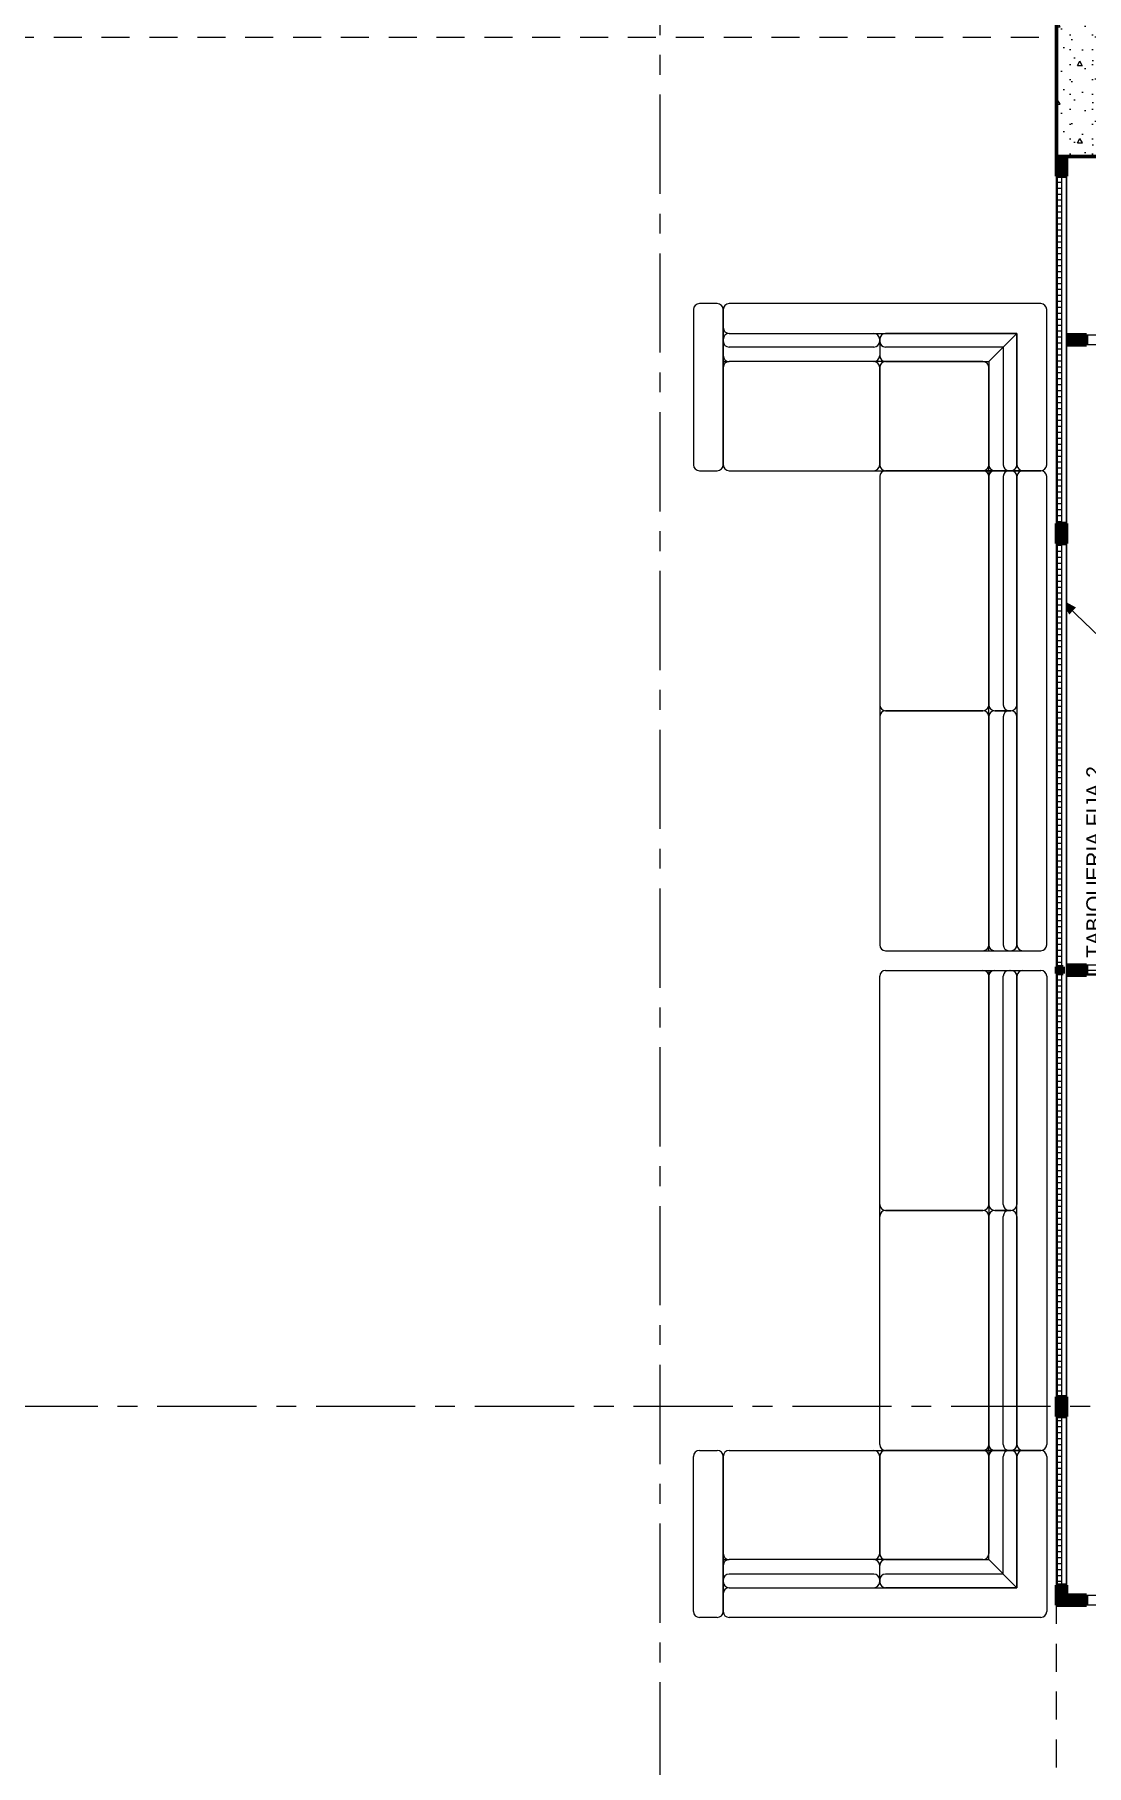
# Model space of a CAD drawing. Header units: inches. Extents: x -19 to 5698, y -728 to 92.
# Drawn here: x 387.92 to 393.22, y 8.19 to 16.91 of the extents above; entities that cross this region are included whole.
import ezdxf

# ---------------------------------------------------------------- set-up
doc = ezdxf.new("R2010")
doc.units = ezdxf.units.IN
doc.header["$MEASUREMENT"] = 0
doc.set_wipeout_variables(frame=1)
for name, pattern in [('Hidden Line', [0.195611, 0.141111, -0.0545]), ('Punto & Raya', [0.65, 0.5, -0.075, 0, -0.075]), ('Wipeout_Contour', [1, 0, -1])]:
    doc.linetypes.add(name, pattern=pattern)
doc.layers.get('0').update_dxf_attribs({"color": 61})
for name, color, linetype in [('02 _ ARQ _ ALB _ Mobiliario', 7, 'Continuous'), ('02 _ ARQ _ ZON _ Espacio.3D', 7, 'Continuous'), ('08 _ STR _ EXT _ 06 Columnas', 7, 'Continuous'), ('08 _ STR _ EXT _ 09 Vigas', 251, 'Continuous'), ('Acabado - Muros', 7, 'Continuous'), ('Marcador - Secciones', 7, 'Continuous'), ('Notas - Etiquetas', 7, 'Continuous')]:
    doc.layers.add(name, color=color, linetype=linetype)
doc.styles.add('Estilo_Generado_4', font='swisse.ttf')
doc.dimstyles.new('Estilo_Generado__8', dxfattribs={"dimtxt": 0.18, "dimasz": 0.0912, "dimexe": 0.18, "dimexo": 0.0625, "dimgap": 0, "dimtad": 0, "dimtih": 1, "dimtoh": 1, "dimdec": 4, "dimzin": 0, "dimdsep": 46, "dimcen": 0.09, "dimadec": 0, "dimazin": 0, "dimtfac": 1, "dimtdec": 4, "dimtmove": 0, "dimatfit": 3, "dimldrblk": 'ARROWHEAD_5', "dimfxl": 1, "dimtolj": 1, "dimtzin": 0, "dimarcsym": 0})
pattern_1 = [(0, (370.000076, 2e-08), (0, 0.03), [])]

# ---------------------------------------------------------------- blocks, each defined once
blk = doc.blocks.new('ARROWHEAD_5')
at = {"linetype": 'Continuous', "lineweight": 0}
blk.add_hatch(color=0, dxfattribs=at).paths.add_polyline_path([(-1, 0.2679), (0, 0), (-1, -0.2679)])
at = {"color": 0, "linetype": 'Continuous', "lineweight": 0}
blk.add_line((0, 0), (-1, 0), dxfattribs=at)

msp = doc.modelspace()

# ---------------------------------------------------------------- hatches: boundary and pattern name
at = {"layer": '08 _ STR _ EXT _ 06 Columnas', "linetype": 'Continuous', "lineweight": 9}
h = msp.add_hatch(dxfattribs=at)
h.set_pattern_fill('HORMIGÓN_EN_MASA_0002', style=0, pattern_type=2)
h.set_pattern_definition([(0, (370.00008, 2e-08), (0, 0.3897114), [0.024375, -0.200625]), (0, (370.11258, 0.19486), (0, 0.3897114), [0.024375, -0.200625]), (60, (370.00008, 2e-08), (-0.3375, 0.1948557), [0.024375, -0.200625]), (60, (370.22508, 2e-08), (-0.3375, 0.1948557), [0.024375, -0.200625]), (120, (370.02445, 2e-08), (0.3375, 0.1948557), [0.024375, -0.200625]), (120, (370.24945, 2e-08), (0.3375, 0.1948557), [0.024375, -0.200625]), (0, (370.000076, 0.0375), (0, 0.075), [0, -0.075, 0, -0.1125]), (45, (370.037576, 0.0375), (-0.053033, 0.053033), [0, -0.05625, 0, -0.09375])])
h.paths.add_polyline_path([(394.17, 17.4), (393.07, 17.4), (393.07, 16.2998), (393.57, 16.2999), (393.57, 16.9), (394.17, 16.9001)])
at = {"layer": 'Acabado - Muros', "linetype": 'Continuous', "lineweight": 0}
for points in [[(393.2201, 15.4), (393.1201, 15.4), (393.1201, 15.35), (393.2201, 15.35)], [(393.2201, 9), (393.2201, 9.05), (393.1201, 9.05), (393.1201, 9)]]:
    msp.add_hatch(color=254, dxfattribs=at).paths.add_polyline_path(points)

# ---------------------------------------------------------------- linework, layer by layer
at = {"layer": '02 _ ARQ _ ALB _ Mobiliario', "color": 175, "linetype": 'Continuous', "lineweight": 13}
for p, q in [((391.2401, 15.5277), (391.2401, 14.7461)), ((391.3601, 15.5577), (391.2701, 15.5577)), ((391.3901, 15.5277), (391.3901, 15.4377)), ((391.3901, 15.5277), (391.3901, 15.2961)), ((391.3901, 14.7461), (391.3901, 15.5277)), ((392.9901, 15.5577), (391.4201, 15.5577)), ((393.0201, 14.7461), (393.0201, 15.5277)), ((391.3901, 15.3688), (391.3901, 15.3777)), ((391.3901, 15.2961), (391.3901, 15.3688)), ((391.4201, 15.4077), (392.8701, 15.4077)), ((391.4201, 15.4077), (392.1485, 15.4077)), ((392.1785, 15.3688), (392.1785, 15.3777)), ((392.1785, 15.3777), (392.1785, 15.2961)), ((392.1785, 15.3777), (392.1785, 15.3688)), ((392.1785, 15.3688), (392.1785, 15.2961)), ((392.2085, 15.4077), (392.8701, 15.4077)), ((392.8701, 15.4077), (392.2085, 15.4077)), ((392.8701, 15.4077), (392.7285, 15.2661)), ((392.7285, 15.2661), (392.8701, 15.4077)), ((392.8701, 15.4077), (392.8011, 15.3388)), ((392.8701, 15.4077), (392.8011, 15.3388)), ((392.8701, 15.4077), (392.8701, 14.7461)), ((392.8701, 14.7461), (392.8701, 15.4077)), ((392.8701, 14.7461), (392.8701, 15.4077)), ((391.3901, 15.2961), (391.3901, 15.2361)), ((391.3901, 15.2661), (391.4201, 15.2661)), ((392.1485, 15.3388), (391.4201, 15.3388)), ((392.1485, 15.2661), (391.4201, 15.2661)), ((392.6985, 15.2661), (391.4201, 15.2661)), ((392.1485, 15.2661), (391.4201, 15.2661)), ((392.8011, 15.3388), (392.2085, 15.3388)), ((392.6985, 15.2661), (392.2085, 15.2661)), ((392.2085, 15.2661), (392.7285, 15.2661)), ((392.7285, 15.2661), (392.7285, 14.7461)), ((392.8011, 15.3388), (392.8011, 14.7461)), ((391.3901, 15.2361), (391.3901, 14.7461)), ((391.3901, 15.2361), (391.3901, 14.7461)), ((392.1785, 15.2361), (392.1785, 14.7461)), ((392.1785, 14.7461), (392.1785, 15.2361)), ((392.7285, 14.7461), (392.7285, 15.2361)), ((392.7285, 14.7461), (392.7285, 15.2361)), ((392.7285, 14.7161), (392.7285, 14.7461)), ((391.2701, 14.7161), (391.3601, 14.7161)), ((391.4201, 14.7161), (392.1485, 14.7161)), ((391.4201, 14.7161), (392.6985, 14.7161)), ((392.1785, 14.6861), (392.1785, 13.5366)), ((392.1785, 14.6861), (392.1785, 12.3271)), ((392.6985, 14.7161), (392.2085, 14.7161)), ((392.6985, 14.7161), (392.2085, 14.7161)), ((392.2085, 14.7161), (392.6985, 14.7161)), ((392.9901, 14.7161), (392.6985, 14.7161)), ((392.7585, 14.7161), (392.6985, 14.7161)), ((392.6985, 14.7161), (392.7585, 14.7161)), ((392.7285, 14.7161), (392.7285, 14.6861)), ((392.7285, 13.5366), (392.7285, 14.6861)), ((392.7285, 12.3271), (392.7285, 14.6861)), ((392.7285, 14.6861), (392.7285, 13.5366)), ((392.8311, 14.7161), (392.7585, 14.7161)), ((392.7585, 14.7161), (392.8401, 14.7161)), ((392.8011, 14.6861), (392.8011, 13.5366)), ((392.8401, 14.7161), (392.8311, 14.7161)), ((392.8311, 14.7161), (392.8401, 14.7161)), ((392.8401, 14.7161), (392.9001, 14.7161)), ((392.8701, 14.6861), (392.8701, 12.3271)), ((392.8701, 13.5366), (392.8701, 14.6861)), ((392.9901, 14.7161), (392.9001, 14.7161)), ((392.9001, 14.7161), (392.9901, 14.7161)), ((393.0201, 12.3271), (393.0201, 14.6861)), ((392.1785, 13.4766), (392.1785, 12.3271)), ((392.2085, 13.5066), (392.6985, 13.5066)), ((392.6985, 13.5066), (392.2085, 13.5066)), ((392.7285, 12.3271), (392.7285, 13.4766)), ((392.7285, 13.4766), (392.7285, 12.3271)), ((392.7585, 13.5066), (392.8311, 13.5066)), ((392.8311, 13.5066), (392.7585, 13.5066)), ((392.8011, 13.4766), (392.8011, 12.3271)), ((392.8311, 13.5066), (392.8401, 13.5066)), ((392.8401, 13.5066), (392.8311, 13.5066)), ((392.8701, 12.3271), (392.8701, 13.4766)), ((392.2085, 12.2971), (392.6985, 12.2971)), ((392.2085, 12.2971), (392.6985, 12.2971)), ((392.6985, 12.2971), (392.7585, 12.2971)), ((392.7285, 12.2971), (392.7285, 12.3271)), ((392.7585, 12.2971), (392.8311, 12.2971)), ((392.8311, 12.2971), (392.8401, 12.2971)), ((392.8401, 12.2971), (392.9001, 12.2971)), ((392.9001, 12.2971), (392.9901, 12.2971)), ((392.1785, 11.019), (392.1785, 12.1685)), ((392.1785, 9.8095), (392.1785, 12.1685)), ((392.2085, 12.1985), (392.6985, 12.1985)), ((392.2085, 12.1985), (392.6985, 12.1985)), ((392.6985, 12.1985), (392.7585, 12.1985)), ((392.7285, 12.1985), (392.7285, 12.1685)), ((392.7285, 12.1685), (392.7285, 11.019)), ((392.7285, 12.1685), (392.7285, 9.8095)), ((392.7285, 11.019), (392.7285, 12.1685)), ((392.7585, 12.1985), (392.8311, 12.1985)), ((392.8011, 11.019), (392.8011, 12.1685)), ((392.8311, 12.1985), (392.8401, 12.1985)), ((392.8401, 12.1985), (392.9001, 12.1985)), ((392.8701, 9.8095), (392.8701, 12.1685)), ((392.8701, 12.1685), (392.8701, 11.019)), ((392.9001, 12.1985), (392.9901, 12.1985)), ((393.0201, 12.1685), (393.0201, 9.8095)), ((392.2085, 10.989), (392.6985, 10.989)), ((392.6985, 10.989), (392.2085, 10.989)), ((392.7585, 10.989), (392.8311, 10.989)), ((392.8311, 10.989), (392.7585, 10.989)), ((392.8311, 10.989), (392.8401, 10.989)), ((392.8401, 10.989), (392.8311, 10.989)), ((392.1785, 9.8095), (392.1785, 10.959)), ((392.7285, 10.959), (392.7285, 9.8095)), ((392.7285, 9.8095), (392.7285, 10.959)), ((392.8011, 9.8095), (392.8011, 10.959)), ((392.8701, 10.959), (392.8701, 9.8095)), ((391.2701, 9.7795), (391.3601, 9.7795)), ((391.4201, 9.7795), (392.1485, 9.7795)), ((391.4201, 9.7795), (392.6985, 9.7795)), ((392.6985, 9.7795), (392.2085, 9.7795)), ((392.6985, 9.7795), (392.2085, 9.7795)), ((392.2085, 9.7795), (392.6985, 9.7795)), ((392.9901, 9.7795), (392.6985, 9.7795)), ((392.7585, 9.7795), (392.6985, 9.7795)), ((392.6985, 9.7795), (392.7585, 9.7795)), ((392.7285, 9.7795), (392.7285, 9.8095)), ((392.7285, 9.7795), (392.7285, 9.7495)), ((392.8311, 9.7795), (392.7585, 9.7795)), ((392.7585, 9.7795), (392.8401, 9.7795)), ((392.8401, 9.7795), (392.8311, 9.7795)), ((392.8311, 9.7795), (392.8401, 9.7795)), ((392.8401, 9.7795), (392.9001, 9.7795)), ((392.9901, 9.7795), (392.9001, 9.7795)), ((392.9001, 9.7795), (392.9901, 9.7795)), ((391.2401, 8.9679), (391.2401, 9.7495)), ((391.3901, 9.2595), (391.3901, 9.7495)), ((391.3901, 9.2595), (391.3901, 9.7495)), ((391.3901, 9.7495), (391.3901, 8.9679)), ((392.1785, 9.2595), (392.1785, 9.7495)), ((392.1785, 9.7495), (392.1785, 9.2595)), ((392.7285, 9.7495), (392.7285, 9.2595)), ((392.7285, 9.7495), (392.7285, 9.2595)), ((392.7285, 9.2295), (392.7285, 9.7495)), ((392.8011, 9.1568), (392.8011, 9.7495)), ((392.8701, 9.0879), (392.8701, 9.7495)), ((392.8701, 9.7495), (392.8701, 9.0879)), ((392.8701, 9.7495), (392.8701, 9.0879)), ((393.0201, 9.7495), (393.0201, 8.9679)), ((391.3901, 9.1995), (391.3901, 9.2595)), ((391.3901, 9.2295), (391.4201, 9.2295)), ((391.3901, 8.9679), (391.3901, 9.1995)), ((391.3901, 9.1995), (391.3901, 9.1268)), ((392.1485, 9.2295), (391.4201, 9.2295)), ((392.6985, 9.2295), (391.4201, 9.2295)), ((392.1485, 9.2295), (391.4201, 9.2295)), ((392.1785, 9.1179), (392.1785, 9.1995)), ((392.1785, 9.1268), (392.1785, 9.1995)), ((392.6985, 9.2295), (392.2085, 9.2295)), ((392.2085, 9.2295), (392.7285, 9.2295)), ((392.8701, 9.0879), (392.7285, 9.2295)), ((392.7285, 9.2295), (392.8701, 9.0879)), ((391.3901, 9.1268), (391.3901, 9.1179)), ((392.1485, 9.1568), (391.4201, 9.1568)), ((391.4201, 9.0879), (392.8701, 9.0879)), ((391.4201, 9.0879), (392.1485, 9.0879)), ((392.1785, 9.1268), (392.1785, 9.1179)), ((392.1785, 9.1179), (392.1785, 9.1268)), ((392.8011, 9.1568), (392.2085, 9.1568)), ((392.2085, 9.0879), (392.8701, 9.0879)), ((392.8701, 9.0879), (392.2085, 9.0879)), ((392.8701, 9.0879), (392.8011, 9.1568)), ((392.8701, 9.0879), (392.8011, 9.1568)), ((391.3901, 8.9679), (391.3901, 9.0579)), ((391.3601, 8.9379), (391.2701, 8.9379)), ((392.9901, 8.9379), (391.4201, 8.9379))]:
    msp.add_line(p, q, dxfattribs=at)
for centre, start, end in [((391.2701, 15.5277), 90, 180), ((391.3601, 15.5277), 0, 90), ((391.4201, 15.5277), 90, 180), ((392.9901, 15.5277), 0, 90), ((391.4201, 15.4377), 180, 270), ((391.4201, 15.3777), 90, 180), ((391.4201, 15.3688), 180, 270), ((392.1485, 15.3777), 0, 90), ((392.1485, 15.3688), 270, 0), ((392.2085, 15.3777), 90, 180), ((392.2085, 15.3777), 90, 180), ((392.2085, 15.3688), 180, 270), ((391.4201, 15.2961), 180, 270), ((391.4201, 15.2361), 90, 180), ((391.4201, 15.2361), 90, 180), ((392.1485, 15.2961), 270, 0), ((392.1485, 15.2361), 0, 90), ((392.2085, 15.2961), 180, 270), ((392.2085, 15.2361), 90, 180), ((392.6985, 15.2361), 0, 90), ((392.6985, 15.2361), 0, 90), ((391.2701, 14.7461), 180, 270), ((391.3601, 14.7461), 270, 0), ((391.4201, 14.7461), 180, 270), ((391.4201, 14.7461), 180, 270), ((392.1485, 14.7461), 270, 0), ((392.2085, 14.7461), 180, 270), ((392.6985, 14.7461), 270, 0), ((392.6985, 14.7461), 270, 0), ((392.7585, 14.7461), 180, 270), ((392.8311, 14.7461), 180, 270), ((392.8401, 14.7461), 270, 0), ((392.8401, 14.7461), 270, 0), ((392.9001, 14.7461), 180, 270), ((392.9901, 14.7461), 270, 0), ((392.2085, 14.6861), 90, 180), ((392.2085, 14.6861), 90, 180), ((392.6985, 14.6861), 0, 90), ((392.6985, 14.6861), 0, 90), ((392.7585, 14.6861), 90, 180), ((392.8311, 14.6861), 90, 180), ((392.8401, 14.6861), 0, 90), ((392.9001, 14.6861), 90, 180), ((392.9901, 14.6861), 0, 90), ((392.2085, 13.5366), 180, 270), ((392.6985, 13.5366), 270, 0), ((392.7585, 13.5366), 180, 270), ((392.8311, 13.5366), 180, 270), ((392.8401, 13.5366), 270, 0), ((392.2085, 13.4766), 90, 180), ((392.6985, 13.4766), 0, 90), ((392.7585, 13.4766), 90, 180), ((392.8311, 13.4766), 90, 180), ((392.8401, 13.4766), 0, 90), ((392.2085, 12.3271), 180, 270), ((392.2085, 12.3271), 180, 270), ((392.6985, 12.3271), 270, 0), ((392.6985, 12.3271), 270, 0), ((392.7585, 12.3271), 180, 270), ((392.8311, 12.3271), 180, 270), ((392.8401, 12.3271), 270, 0), ((392.9001, 12.3271), 180, 270), ((392.9901, 12.3271), 270, 0), ((392.2085, 12.1685), 90, 180), ((392.2085, 12.1685), 90, 180), ((392.6985, 12.1685), 0, 90), ((392.6985, 12.1685), 0, 90), ((392.7585, 12.1685), 90, 180), ((392.8311, 12.1685), 90, 180), ((392.8401, 12.1685), 0, 90), ((392.9001, 12.1685), 90, 180), ((392.9901, 12.1685), 0, 90), ((392.2085, 11.019), 180, 270), ((392.2085, 10.959), 90, 180), ((392.6985, 11.019), 270, 0), ((392.6985, 10.959), 0, 90), ((392.7585, 11.019), 180, 270), ((392.7585, 10.959), 90, 180), ((392.8311, 11.019), 180, 270), ((392.8311, 10.959), 90, 180), ((392.8401, 11.019), 270, 0), ((392.8401, 10.959), 0, 90), ((391.2701, 9.7495), 90, 180), ((391.3601, 9.7495), 0, 90), ((391.4201, 9.7495), 90, 180), ((391.4201, 9.7495), 90, 180), ((392.1485, 9.7495), 0, 90), ((392.2085, 9.8095), 180, 270), ((392.2085, 9.8095), 180, 270), ((392.2085, 9.7495), 90, 180), ((392.6985, 9.8095), 270, 0), ((392.6985, 9.8095), 270, 0), ((392.6985, 9.7495), 0, 90), ((392.6985, 9.7495), 0, 90), ((392.7585, 9.8095), 180, 270), ((392.7585, 9.7495), 90, 180), ((392.8311, 9.8095), 180, 270), ((392.8311, 9.7495), 90, 180), ((392.8401, 9.8095), 270, 0), ((392.8401, 9.7495), 0, 90), ((392.8401, 9.7495), 0, 90), ((392.9001, 9.8095), 180, 270), ((392.9001, 9.7495), 90, 180), ((392.9901, 9.8095), 270, 0), ((392.9901, 9.7495), 0, 90), ((391.4201, 9.2595), 180, 270), ((391.4201, 9.2595), 180, 270), ((392.1485, 9.2595), 270, 0), ((392.2085, 9.2595), 180, 270), ((392.6985, 9.2595), 270, 0), ((392.6985, 9.2595), 270, 0), ((391.4201, 9.1995), 90, 180), ((392.1485, 9.1995), 0, 90), ((392.2085, 9.1995), 90, 180), ((391.4201, 9.1268), 90, 180), ((391.4201, 9.1179), 180, 270), ((391.4201, 9.0579), 90, 180), ((392.1485, 9.1268), 0, 90), ((392.1485, 9.1179), 270, 0), ((392.2085, 9.1268), 90, 180), ((392.2085, 9.1179), 180, 270), ((392.2085, 9.1179), 180, 270), ((391.2701, 8.9679), 180, 270), ((391.3601, 8.9679), 270, 0), ((391.4201, 8.9679), 180, 270), ((392.9901, 8.9679), 270, 0)]:
    msp.add_arc(centre, 0.03, start, end, dxfattribs=at)
at = {"layer": '02 _ ARQ _ ZON _ Espacio.3D', "color": 254, "linetype": 'Continuous', "lineweight": 0, "flags": 128}
msp.add_lwpolyline([(394.27, 9), (393.0701, 9), (393.0701, 17.2996), (386.9701, 17.3001), (386.9701, 16.9001), (386.5701, 16.9), (386.5701, 16.0999), (386.0701, 16.0998), (386.0701, 17.2998), (380.0701, 17.3), (380.07, 16.9), (379.57, 16.9), (379.57, 16.4), (379.07, 16.4), (379.07, 17.3), (378.2201, 17.2999), (378.2211, 6.3499), (387.2102, 6.35), (387.2102, 6.45), (391.7425, 6.4499), (391.7407, 7.7), (393.0701, 7.7), (393.0701, 8.1), (393.5701, 8.1)], dxfattribs=at)
msp.add_lwpolyline([(400.07, 7.3509), (400.0701, 8.1), (400.295, 8.1), (400.295, 16.5), (400.0701, 16.5), (400.07, 17.35), (394.17, 17.3498), (394.17, 16.9001), (393.5701, 16.9), (393.57, 16.2999), (393.12, 16.2999), (393.12, 15.4), (394.32, 15.4), (394.3201, 7.7), (396.8257, 7.7), (396.8257, 7.35)], close=True, dxfattribs=at)
at = {"layer": '02 _ ARQ _ ZON _ Espacio.3D', "color": 9, "linetype": 'Continuous', "lineweight": 5, "flags": 128}
for points in [[(393.12, 15.35), (393.12, 12.225), (394.27, 12.225), (394.27, 15.4), (393.57, 15.4), (393.57, 15.35)], [(393.12, 9.05), (394.27, 9.05), (394.27, 12.175), (393.12, 12.175)]]:
    msp.add_lwpolyline(points, close=True, dxfattribs=at)
at = {"layer": '08 _ STR _ EXT _ 06 Columnas', "color": 7, "linetype": 'Continuous', "lineweight": 60, "flags": 128}
msp.add_lwpolyline([(394.17, 17.4), (393.07, 17.4), (393.07, 16.2998), (393.57, 16.2999), (393.57, 16.9), (394.17, 16.9001)], close=True, dxfattribs=at)
at = {"layer": '08 _ STR _ EXT _ 09 Vigas', "color": 251, "linetype": 'Hidden Line', "lineweight": 13, "true_color": 0x636466}
for p in [(386.5701, 16.9), (393.0701, 7.7)]:
    msp.add_line(p, (393.0701, 16.9), dxfattribs=at)
at = {"layer": 'Acabado - Muros', "color": 7, "linetype": 'Continuous', "lineweight": 60}
for p, q in [((393.12, 16.2999), (393.07, 16.2999)), ((393.1201, 15.4), (393.1201, 15.35)), ((393.2201, 15.4), (393.1201, 15.4)), ((393.2201, 15.35), (393.1201, 15.35)), ((393.2201, 15.4), (393.2201, 15.35)), ((393.12, 12.225), (393.12, 12.175)), ((393.1201, 9), (393.0701, 9)), ((393.2201, 9.05), (393.1201, 9.05)), ((393.1201, 9.05), (393.1201, 9)), ((393.2201, 9), (393.1201, 9)), ((393.2201, 9.05), (393.2201, 9))]:
    msp.add_line(p, q, dxfattribs=at)
at = {"layer": 'Marcador - Secciones', "color": 251, "linetype": 'Punto & Raya', "lineweight": 13, "true_color": 0x636466}
for p, q in [((391.0701, 46.2111), (391.0701, 0.8878)), ((374.9384, 10.0018), (416.3507, 10.0018))]:
    msp.add_line(p, q, dxfattribs=at)

# ---------------------------------------------------------------- next in the draw order: wipeouts: each hides what was drawn before it
at = {"color": 254, "linetype": 'Wipeout_Contour', "lineweight": 0, "ltscale": 12957.469899}
msp.add_wipeout([(393.12, 16.1999), (393.07, 16.1999), (393.07, 14.4499), (393.12, 14.4499)], dxfattribs=at).dxf.layer = 'Acabado - Muros'
at = {"color": 254, "linetype": 'Wipeout_Contour', "lineweight": 0, "ltscale": 12959.816296}
msp.add_wipeout([(393.22, 12.175), (394.17, 12.175), (394.17, 12.225), (393.22, 12.225)], dxfattribs=at).dxf.layer = 'Acabado - Muros'
at = {"color": 254, "linetype": 'Wipeout_Contour', "lineweight": 0, "ltscale": 12957.380566}
msp.add_wipeout([(393.0701, 9.1), (393.1201, 9.1), (393.1201, 9.9499), (393.0701, 9.9499)], dxfattribs=at).dxf.layer = 'Acabado - Muros'

# ---------------------------------------------------------------- next in the draw order: linework, layer by layer
at = {"layer": 'Acabado - Muros', "color": 251, "linetype": 'Continuous', "lineweight": 13, "flags": 128}
for points in [[(393.07, 14.4499), (393.07, 16.1999)], [(393.12, 14.4499), (393.12, 16.1999)], [(394.17, 12.225), (393.22, 12.225)], [(394.17, 12.175), (393.22, 12.175)], [(393.0701, 9.1), (393.0701, 9.9499)], [(393.1201, 9.1), (393.1201, 9.9499)]]:
    msp.add_lwpolyline(points, dxfattribs=at)

# ---------------------------------------------------------------- next in the draw order: texts
at = {"layer": 'Notas - Etiquetas', "color": 171, "linetype": 'Continuous', "lineweight": 13, "insert": (393.3292, 12.2609), "char_height": 0.075, "width": 1.076519, "attachment_point": 4, "rotation": 90.00003, "line_spacing_factor": 0.969465, "style": 'Estilo_Generado_4'}
msp.add_mtext('\\A1;{\\pql;\\fSwis721 Ex BT|b0|i0|c0|p34;TABIQUERIA FIJA 2 (VER DETALLE)\\fSwis721 Ex BT|b0|i0|c0|p34; }', dxfattribs=at)

# ---------------------------------------------------------------- next in the draw order: wipeouts: each hides what was drawn before it
at = {"color": 254, "linetype": 'Wipeout_Contour', "lineweight": 0, "ltscale": 12957.4299}
msp.add_wipeout([(393.075, 16.1999), (393.075, 14.4499), (393.095, 14.4499), (393.095, 16.1999)], dxfattribs=at).dxf.layer = 'Acabado - Muros'
at = {"color": 254, "linetype": 'Wipeout_Contour', "lineweight": 0, "ltscale": 12959.816145}
msp.add_wipeout([(393.22, 12.18), (394.17, 12.18), (394.17, 12.2), (393.22, 12.2)], dxfattribs=at).dxf.layer = 'Acabado - Muros'
at = {"color": 254, "linetype": 'Wipeout_Contour', "lineweight": 0, "ltscale": 12957.340567}
msp.add_wipeout([(393.0751, 9.9499), (393.0751, 9.1), (393.0951, 9.1), (393.0951, 9.9499)], dxfattribs=at).dxf.layer = 'Acabado - Muros'

# ---------------------------------------------------------------- next in the draw order: hatches: boundary and pattern name
at = {"layer": 'Acabado - Muros', "linetype": 'Continuous', "lineweight": 0}
for points in [[(393.07, 16.1999), (393.12, 16.1999), (393.12, 16.2999), (393.07, 16.2999)], [(393.22, 12.175), (393.22, 12.225), (393.12, 12.225), (393.12, 12.175)], [(393.0701, 9.1), (393.0701, 9), (393.1201, 9), (393.1201, 9.1)]]:
    msp.add_hatch(color=254, dxfattribs=at).paths.add_polyline_path(points)
h = msp.add_hatch(dxfattribs=at)
h.set_pattern_fill('CONTRACHAPADO_0002', color=254, style=0, pattern_type=2)
h.set_pattern_definition(pattern_1)
h.paths.add_polyline_path([(393.075, 16.1999), (393.075, 14.4499), (393.095, 14.4499), (393.095, 16.1999)])
h = msp.add_hatch(dxfattribs=at)
h.set_pattern_fill('CONTRACHAPADO_0002', color=254, style=0, pattern_type=2)
h.set_pattern_definition(pattern_1)
h.paths.add_polyline_path([(393.0751, 9.9499), (393.0751, 9.1), (393.0951, 9.1), (393.0951, 9.9499)])

# ---------------------------------------------------------------- next in the draw order: linework, layer by layer
at = {"layer": 'Acabado - Muros', "color": 7, "linetype": 'Continuous', "lineweight": 60}
for p, q in [((393.07, 16.2999), (393.07, 16.1999)), ((393.12, 16.2999), (393.12, 16.1999)), ((393.12, 16.1999), (393.07, 16.1999)), ((393.12, 14.4499), (393.07, 14.4499)), ((393.22, 12.225), (393.12, 12.225)), ((393.22, 12.225), (393.22, 12.175)), ((393.22, 12.175), (393.12, 12.175)), ((393.1201, 9.9499), (393.0701, 9.9499)), ((393.0701, 9.1), (393.0701, 9)), ((393.1201, 9.1), (393.0701, 9.1)), ((393.1201, 9.1), (393.1201, 9))]:
    msp.add_line(p, q, dxfattribs=at)
at = {"layer": 'Acabado - Muros', "color": 7, "linetype": 'Continuous', "lineweight": 13, "flags": 128}
for points in [[(393.075, 16.1999), (393.095, 16.1999), (393.095, 14.4499), (393.075, 14.4499)], [(393.22, 12.18), (393.22, 12.2), (394.17, 12.2), (394.17, 12.18)], [(393.0751, 9.9499), (393.0951, 9.9499), (393.0951, 9.1), (393.0751, 9.1)]]:
    msp.add_lwpolyline(points, close=True, dxfattribs=at)

# ---------------------------------------------------------------- next in the draw order: leaders
at = {"layer": 'Notas - Etiquetas', "color": 144, "linetype": 'Continuous', "lineweight": 13, "annotation_type": 0, "has_hookline": 1, "hookline_direction": 1, "text_width": 1.0627, "horizontal_direction": (-1e-06, 1, 0)}
msp.add_leader([(393.085, 14.0724), (393.3292, 13.8374), (393.3292, 12.2609)], dimstyle='Estilo_Generado__8', dxfattribs=at)

# ---------------------------------------------------------------- next in the draw order: wipeouts: each hides what was drawn before it
at = {"color": 254, "linetype": 'Wipeout_Contour', "lineweight": 0, "ltscale": 19435.83446}
msp.add_wipeout([(393.07, 14.3499), (393.07, 12.2164), (393.103, 12.2164), (393.103, 12.1999), (393.12, 12.1999), (393.12, 14.3499)], dxfattribs=at).dxf.layer = 'Acabado - Muros'

# ---------------------------------------------------------------- next in the draw order: wipeouts: each hides what was drawn before it
at = {"color": 254, "linetype": 'Wipeout_Contour', "lineweight": 0, "ltscale": 19435.809341}
msp.add_wipeout([(393.103, 12.1834), (393.07, 12.1834), (393.0701, 10.0499), (393.1201, 10.0499), (393.12, 12.1999), (393.103, 12.1999)], dxfattribs=at).dxf.layer = 'Acabado - Muros'

# ---------------------------------------------------------------- next in the draw order: linework, layer by layer
at = {"layer": 'Acabado - Muros', "color": 251, "linetype": 'Continuous', "lineweight": 13, "flags": 128}
for points in [[(393.07, 12.2164), (393.07, 14.3499)], [(393.12, 10.0499), (393.12, 12.1999), (393.12, 14.3499)], [(393.07, 10.0499), (393.07, 12.1834)]]:
    msp.add_lwpolyline(points, dxfattribs=at)

# ---------------------------------------------------------------- next in the draw order: wipeouts: each hides what was drawn before it
at = {"color": 254, "linetype": 'Wipeout_Contour', "lineweight": 0, "ltscale": 12957.361438}
msp.add_wipeout([(393.075, 12.1834), (393.0751, 10.0499), (393.0951, 10.0499), (393.095, 12.1834)], dxfattribs=at).dxf.layer = 'Acabado - Muros'

# ---------------------------------------------------------------- next in the draw order: hatches: boundary and pattern name
at = {"layer": 'Acabado - Muros', "linetype": 'Continuous', "lineweight": 0}
h = msp.add_hatch(dxfattribs=at)
h.set_pattern_fill('CONTRACHAPADO_0002', color=254, style=0, pattern_type=2)
h.set_pattern_definition(pattern_1)
h.paths.add_polyline_path([(393.075, 12.1834), (393.0751, 10.0499), (393.0951, 10.0499), (393.095, 12.1834)])
msp.add_hatch(color=254, dxfattribs=at).paths.add_polyline_path([(393.1201, 10.0499), (393.0701, 10.0499), (393.0701, 9.9499), (393.1201, 9.9499)])

# ---------------------------------------------------------------- next in the draw order: linework, layer by layer
at = {"layer": 'Acabado - Muros', "color": 7, "linetype": 'Continuous', "lineweight": 60}
for p, q in [((393.0701, 10.0499), (393.0701, 9.9499)), ((393.1201, 10.0499), (393.0701, 10.0499)), ((393.1201, 10.0499), (393.1201, 9.9499))]:
    msp.add_line(p, q, dxfattribs=at)
at = {"layer": 'Acabado - Muros', "color": 7, "linetype": 'Continuous', "lineweight": 13, "flags": 128}
msp.add_lwpolyline([(393.075, 12.1834), (393.095, 12.1834), (393.0951, 10.0499), (393.0751, 10.0499)], close=True, dxfattribs=at)

# ---------------------------------------------------------------- next in the draw order: wipeouts: each hides what was drawn before it
at = {"color": 254, "linetype": 'Wipeout_Contour', "lineweight": 0, "ltscale": 12957.394071}
msp.add_wipeout([(393.075, 14.3499), (393.075, 12.2164), (393.095, 12.2164), (393.095, 14.3499)], dxfattribs=at).dxf.layer = 'Acabado - Muros'

# ---------------------------------------------------------------- next in the draw order: hatches: boundary and pattern name
at = {"layer": 'Acabado - Muros', "linetype": 'Continuous', "lineweight": 0}
for points in [[(393.12, 14.4499), (393.07, 14.4499), (393.07, 14.3499), (393.12, 14.3499)], [(393.103, 12.2164), (393.07, 12.2164), (393.07, 12.1834), (393.103, 12.1834)]]:
    msp.add_hatch(color=254, dxfattribs=at).paths.add_polyline_path(points)
h = msp.add_hatch(dxfattribs=at)
h.set_pattern_fill('CONTRACHAPADO_0002', color=254, style=0, pattern_type=2)
h.set_pattern_definition(pattern_1)
h.paths.add_polyline_path([(393.075, 14.3499), (393.075, 12.2164), (393.095, 12.2164), (393.095, 14.3499)])

# ---------------------------------------------------------------- next in the draw order: linework, layer by layer
at = {"layer": 'Acabado - Muros', "color": 7, "linetype": 'Continuous', "lineweight": 60}
for p, q in [((393.07, 14.4499), (393.07, 14.3499)), ((393.12, 14.4499), (393.12, 14.3499)), ((393.12, 14.3499), (393.07, 14.3499)), ((393.07, 12.2164), (393.07, 12.1834)), ((393.103, 12.2164), (393.07, 12.2164)), ((393.103, 12.2164), (393.103, 12.1834)), ((393.103, 12.1834), (393.07, 12.1834))]:
    msp.add_line(p, q, dxfattribs=at)
at = {"layer": 'Acabado - Muros', "color": 7, "linetype": 'Continuous', "lineweight": 13, "flags": 128}
msp.add_lwpolyline([(393.075, 14.3499), (393.095, 14.3499), (393.095, 12.2164), (393.075, 12.2164)], close=True, dxfattribs=at)

doc.saveas('drawing.dxf')
